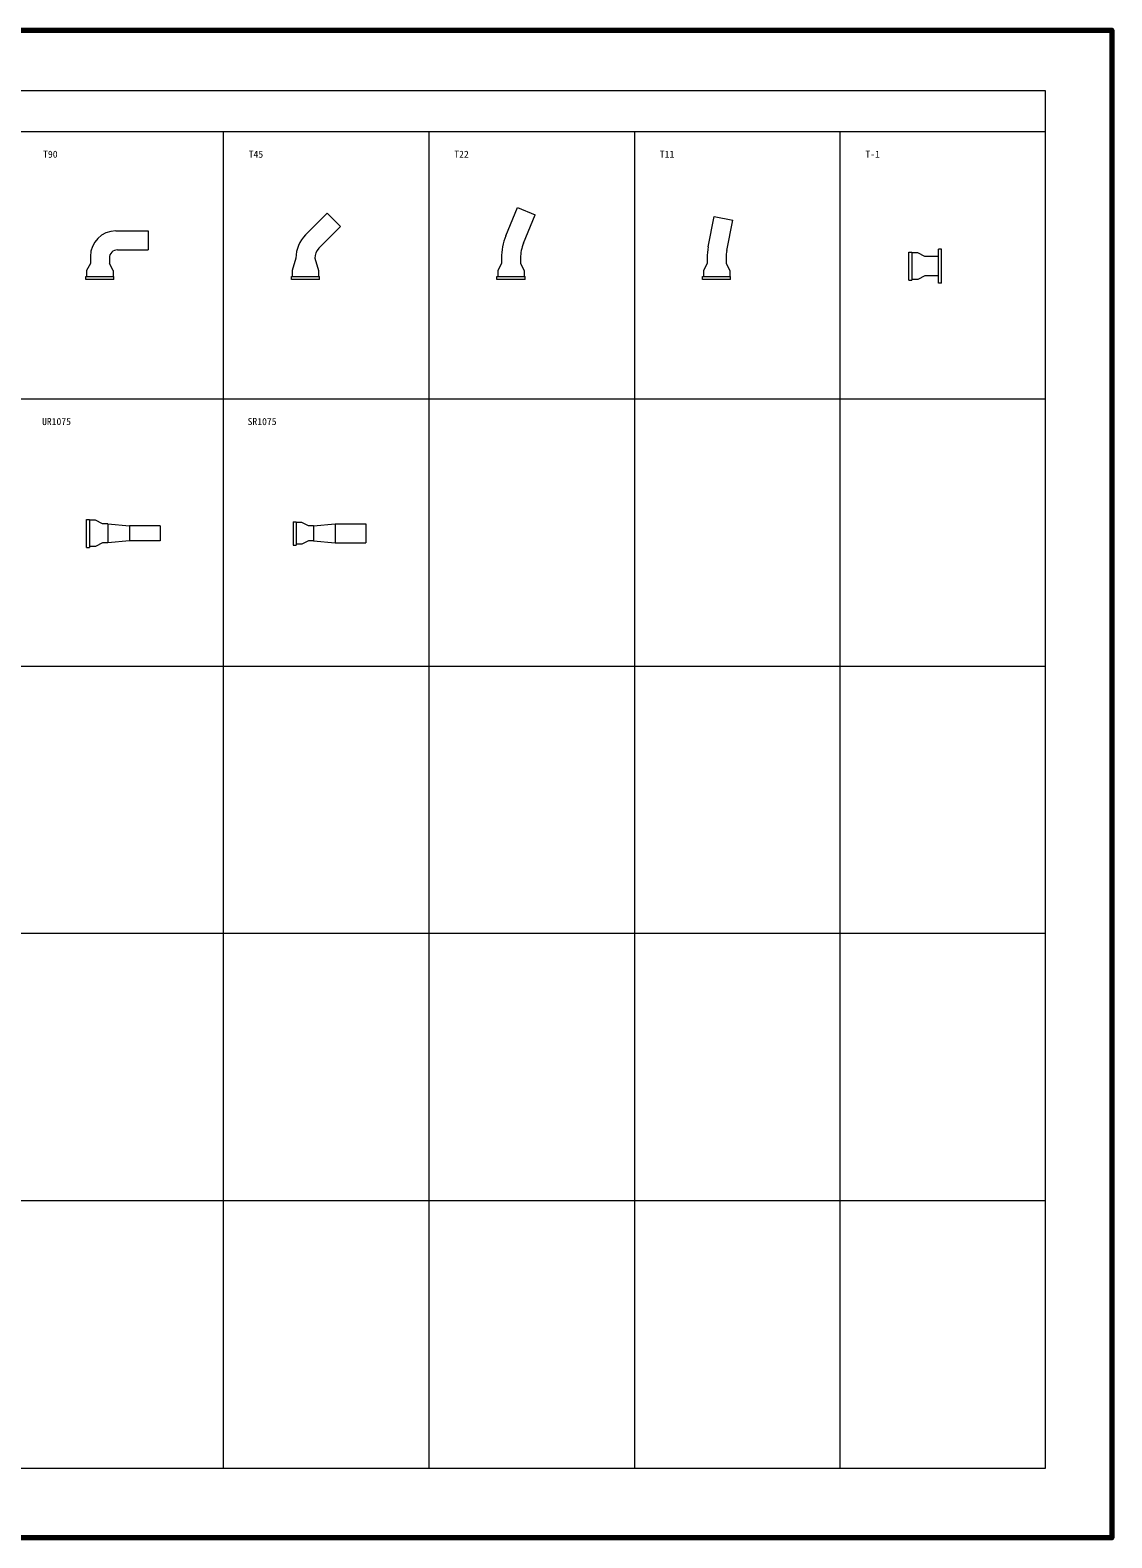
# Model space of a CAD drawing. Units: millimetres, scale not verified. Extents: x -6652 to 6948, y -4387 to 4963.
# Drawn here: x 236 to 6948, y -4387 to 4963 of the extents above; entities that cross this region are included whole.
import ezdxf
from ezdxf.enums import TextEntityAlignment as Align

# ---------------------------------------------------------------- set-up
doc = ezdxf.new("R2010")
doc.units = ezdxf.units.MM
doc.header["$LTSCALE"] = 20
for name, color, linetype, lineweight in [('0-1', 4, 'Continuous', 9), ('0-8', 7, 'Continuous', 18), ('0-F', 5, 'Continuous', 70)]:
    doc.layers.add(name, color=color, linetype=linetype, lineweight=lineweight)
doc.layers.add('0-9', color=7, linetype='Continuous')
doc.styles.add('ＭＳ ゴシック', font='')
doc.styles.get('ＭＳ ゴシック').set_extended_font_data('MS Gothic')

msp = doc.modelspace()

# ---------------------------------------------------------------- linework, layer by layer
at = {"layer": '0-1'}
for p, q in [((6536.98, 4587.77), (-6220.67, 4587.77)), ((6536.98, -3954.43), (6536.98, 4587.77)), ((6536.98, 4332.77), (-6220.67, 4332.77)), ((1433.92, 4332.77), (1433.92, -3954.43)), ((2709.68, 4332.77), (2709.68, -3954.43)), ((3985.45, 4332.77), (3985.45, -3954.43)), ((5261.21, 4332.77), (5261.21, -3954.43)), ((6536.98, 2675.33), (-6220.67, 2675.33)), ((6536.98, 1017.89), (-6220.67, 1017.89)), ((6536.98, -639.55), (-6220.67, -639.55)), ((6536.98, -2296.99), (-6220.67, -2296.99)), ((-6220.67, -3954.43), (6536.98, -3954.43))]:
    msp.add_line(p, q, dxfattribs=at)
at = {"layer": '0-8'}
for p, q in [((3188.01, 3687.54), (3260.84, 3863.38)), ((3260.84, 3863.38), (3369.86, 3818.22)), ((1944.67, 3694.02), (2078.98, 3828.32)), ((2028.11, 3610.58), (2162.41, 3744.89)), ((2078.98, 3828.32), (2162.41, 3744.89)), ((3297.03, 3642.38), (3369.86, 3818.22)), ((4443.35, 3620.32), (4480.5, 3807.11)), ((4480.5, 3807.11), (4596.23, 3784.09)), ((4559.08, 3597.3), (4596.23, 3784.09)), ((768.15, 3718.83), (968.15, 3718.83)), ((968.15, 3718.83), (968.15, 3600.83)), ((609.15, 3559.83), (609.15, 3515.68)), ((778.15, 3600.83), (968.15, 3600.83)), ((5707.91, 3586.83), (5707.91, 3412.83)), ((5745.11, 3581.83), (5707.91, 3581.83)), ((5787.06, 3558.83), (5745.11, 3581.83)), ((5873.21, 3558.83), (5787.06, 3558.83)), ((5873.21, 3394.83), (5873.21, 3604.83)), ((5891.21, 3604.83), (5873.21, 3604.83)), ((5891.21, 3394.83), (5891.21, 3604.83)), ((609.15, 3515.68), (586.15, 3473.73)), ((586.15, 3473.73), (586.15, 3436.53)), ((727.15, 3549.83), (727.15, 3515.68)), ((750.15, 3473.73), (727.15, 3515.68)), ((750.15, 3473.73), (750.15, 3436.53)), ((1884.92, 3549.77), (1861.92, 3473.73)), ((1861.92, 3473.73), (1861.92, 3436.53)), ((2002.92, 3549.77), (2025.92, 3473.73)), ((2025.92, 3473.73), (2025.92, 3436.53)), ((3160.68, 3515.68), (3137.68, 3473.73)), ((3137.68, 3473.73), (3137.68, 3436.53)), ((3160.68, 3550.15), (3160.68, 3515.68)), ((3278.68, 3550.15), (3278.68, 3515.68)), ((3278.68, 3515.68), (3301.68, 3473.73)), ((3301.68, 3473.73), (3301.68, 3436.53)), ((4413.45, 3473.73), (4413.45, 3436.53)), ((4554.45, 3550.28), (4554.45, 3515.68)), ((4554.45, 3515.68), (4577.45, 3473.73)), ((4577.45, 3473.73), (4577.45, 3436.53)), ((581.15, 3436.53), (755.15, 3436.53)), ((755.15, 3417.53), (755.15, 3436.53)), ((1856.92, 3436.53), (2030.92, 3436.53)), ((2030.92, 3417.53), (2030.92, 3436.53)), ((3132.68, 3436.53), (3306.68, 3436.53)), ((3306.68, 3417.53), (3306.68, 3436.53)), ((4408.45, 3436.53), (4582.45, 3436.53)), ((4582.45, 3417.53), (4582.45, 3436.53)), ((5688.91, 3412.83), (5707.91, 3412.83)), ((5745.11, 3417.83), (5707.91, 3417.83)), ((5787.06, 3440.83), (5745.11, 3417.83)), ((5873.21, 3440.83), (5787.06, 3440.83)), ((5891.21, 3394.83), (5873.21, 3394.83)), ((604.85, 1929.39), (604.85, 1755.39)), ((642.05, 1924.39), (604.85, 1924.39)), ((684, 1901.39), (642.05, 1924.39)), ((718.15, 1901.39), (684, 1901.39)), ((718.15, 1901.39), (853.15, 1888.89)), ((718.15, 1901.39), (718.15, 1783.39)), ((1043.15, 1888.89), (853.15, 1888.89)), ((853.15, 1888.89), (853.15, 1795.89)), ((1867.42, 1914.39), (1885.42, 1914.39)), ((1867.42, 1914.39), (1867.42, 1770.39)), ((1885.42, 1914.39), (1885.42, 1770.39)), ((1922.62, 1909.39), (1885.42, 1909.39)), ((1962.07, 1888.89), (1922.62, 1909.39)), ((1993.92, 1888.89), (1962.07, 1888.89)), ((1993.92, 1888.89), (1993.92, 1795.89)), ((2128.92, 1901.39), (2318.92, 1901.39)), ((2318.92, 1901.39), (2318.92, 1783.39)), ((684, 1783.39), (642.05, 1760.39)), ((718.15, 1783.39), (684, 1783.39)), ((853.15, 1795.89), (718.15, 1783.39)), ((1962.07, 1795.89), (1922.62, 1775.39)), ((1993.92, 1795.89), (1962.07, 1795.89)), ((1993.92, 1795.89), (2128.92, 1783.39)), ((2128.92, 1783.39), (2318.92, 1783.39)), ((585.85, 1755.39), (604.85, 1755.39)), ((642.05, 1760.39), (604.85, 1760.39)), ((1867.42, 1770.39), (1885.42, 1770.39)), ((1922.62, 1775.39), (1885.42, 1775.39))]:
    msp.add_line(p, q, dxfattribs=at)
for points in [[(5688.91, 3412.83), (5688.91, 3586.83), (5707.91, 3586.83)], [(4436.45, 3550.28), (4436.45, 3515.68), (4413.45, 3473.73)], [(755.15, 3417.53), (581.15, 3417.53), (581.15, 3436.53)], [(2030.92, 3417.53), (1856.92, 3417.53), (1856.92, 3436.53)], [(3306.68, 3417.53), (3132.68, 3417.53), (3132.68, 3436.53)], [(4582.45, 3417.53), (4408.45, 3417.53), (4408.45, 3436.53)], [(585.85, 1755.39), (585.85, 1929.39), (604.85, 1929.39)], [(1043.15, 1888.89), (1043.15, 1795.89), (853.15, 1795.89)], [(1993.92, 1888.89), (2128.92, 1901.39), (2128.92, 1783.39)]]:
    msp.add_lwpolyline(points, dxfattribs=at)
for centre, radius, start in [((768.15, 3559.83), 159, 90), ((2088.92, 3549.77), 204, 134.99957), ((3519.68, 3550.15), 359, 157.49998), ((778.15, 3549.83), 51, 90.00021), ((2088.92, 3549.77), 86, 134.99977), ((3519.68, 3550.15), 241, 157.50003), ((4795.45, 3550.28), 359, 168.75006), ((4795.45, 3550.28), 241, 168.74992)]:
    msp.add_arc(centre, radius, start, 180, dxfattribs=at)
at = {"layer": '0-F'}
msp.add_lwpolyline([(-6651.69, -4386.59), (-6651.69, 4963.41), (6948.31, 4963.41), (6948.31, -4386.59)], close=True, dxfattribs=at)

# ---------------------------------------------------------------- texts
at = {"layer": '0-9', "style": 'ＭＳ ゴシック'}
for s, p in [('T90', (316.1, 4158.59)), ('T45', (1591.86, 4158.59)), ('T22', (2867.63, 4158.59)), ('T11', (4143.39, 4158.59)), ('T-1', (5419.15, 4158.59)), ('UR1075', (309.35, 2501.15)), ('SR1075', (1585.11, 2501.15))]:
    msp.add_text(s, height=43.99, dxfattribs=at).set_placement(p, align=Align.BOTTOM_LEFT)

doc.saveas('drawing.dxf')
